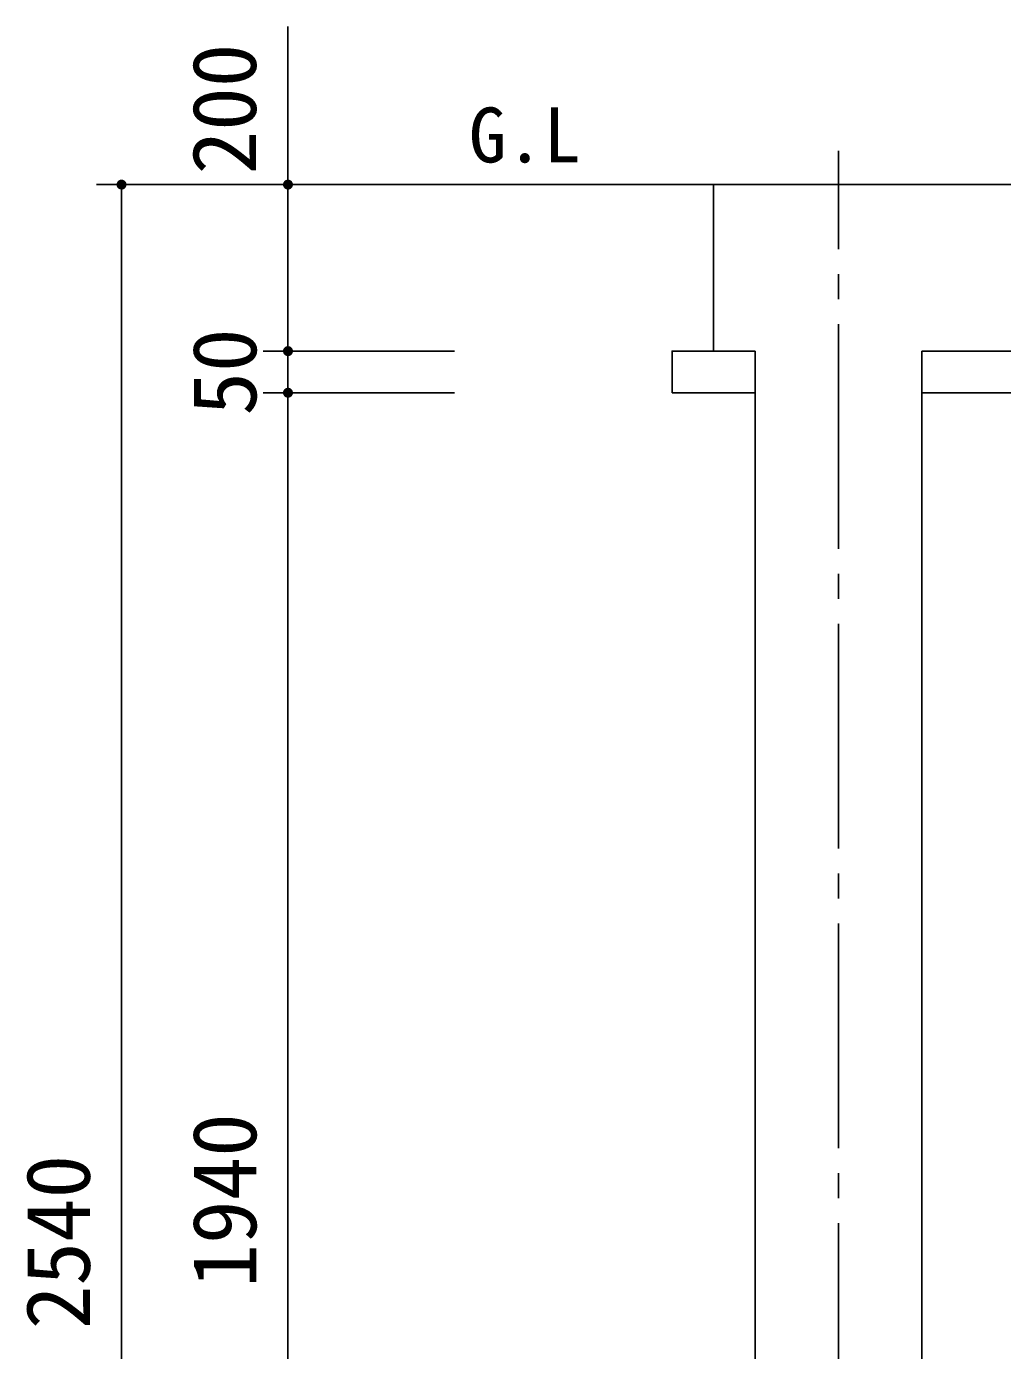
# Model space of a CAD drawing. Units: millimetres, scale not verified. Extents: x -11715 to 8910, y -9164 to 6308.
# Drawn here: x -723 to 449, y -3114 to -1524 of the extents above; entities that cross this region are included whole.
import ezdxf
from ezdxf.enums import TextEntityAlignment as Align

# ---------------------------------------------------------------- set-up
doc = ezdxf.new("R2010")
doc.units = ezdxf.units.MM
doc.header["$LTSCALE"] = 30
doc.linetypes.add('CHAIN2', pattern=[12, 9, -1, 1, -1])
for name, color, linetype, lineweight in [('0-0_製作', 5, 'Continuous', 25), ('0-1_機器', 2, 'Continuous', 25), ('0-2_空気管', 3, 'Continuous', 25), ('0-E_08', 2, 'Continuous', 25)]:
    doc.layers.add(name, color=color, linetype=linetype, lineweight=lineweight)
doc.styles.add('ＭＳ ゴシック', font='')
doc.styles.get('ＭＳ ゴシック').set_extended_font_data('MS Gothic')

msp = doc.modelspace()

# ---------------------------------------------------------------- linework, layer by layer
at = {"layer": '0-0_製作', "color": 2}
msp.add_line((-409.15, -1713.55), (-409.15, -1523.59), dxfattribs=at)
at = {"layer": '0-0_製作'}
for points in [[(-615.14, -1713.18), (-609.15, -1713.55), (-615.15, -1713.55)], [(-615.15, -1713.55), (-609.15, -1713.55), (-615.11, -1714.3)], [(-615.05, -1712.43), (-609.15, -1713.55), (-615.14, -1713.18)], [(-615.11, -1714.3), (-609.15, -1713.55), (-614.97, -1715.04)], [(-614.86, -1711.7), (-609.15, -1713.55), (-615.05, -1712.43)], [(-614.97, -1715.04), (-609.15, -1713.55), (-614.73, -1715.76)], [(-614.58, -1711), (-609.15, -1713.55), (-614.86, -1711.7)], [(-614.73, -1715.76), (-609.15, -1713.55), (-614.41, -1716.44)], [(-614.58, -1711), (-609.15, -1707.55), (-609.15, -1713.55)], [(-614.22, -1710.34), (-609.15, -1707.55), (-614.58, -1711)], [(-614.41, -1716.44), (-609.15, -1713.55), (-614.01, -1717.08)], [(-613.78, -1709.73), (-609.15, -1707.55), (-614.22, -1710.34)], [(-614.01, -1717.08), (-609.15, -1713.55), (-613.53, -1717.66)], [(-613.26, -1709.18), (-609.15, -1707.55), (-613.78, -1709.73)], [(-613.53, -1717.66), (-609.15, -1713.55), (-612.98, -1718.18)], [(-612.68, -1708.7), (-609.15, -1707.55), (-613.26, -1709.18)], [(-612.98, -1718.18), (-609.15, -1713.55), (-609.15, -1719.55)], [(-612.04, -1708.29), (-609.15, -1707.55), (-612.68, -1708.7)], [(-611.36, -1707.97), (-609.15, -1707.55), (-612.04, -1708.29)], [(-610.65, -1707.74), (-609.15, -1707.55), (-611.36, -1707.97)], [(-609.91, -1707.6), (-609.15, -1707.55), (-610.65, -1707.74)], [(-609.15, -1707.55), (-603.15, -1713.55), (-609.15, -1713.55)], [(-609.15, -1707.55), (-603.2, -1712.8), (-603.15, -1713.55)], [(-609.15, -1707.55), (-603.34, -1712.06), (-603.2, -1712.8)], [(-609.15, -1707.55), (-603.58, -1711.34), (-603.34, -1712.06)], [(-609.15, -1707.55), (-603.9, -1710.66), (-603.58, -1711.34)], [(-609.15, -1707.55), (-604.3, -1710.03), (-603.9, -1710.66)], [(-609.15, -1707.55), (-604.78, -1709.45), (-604.3, -1710.03)], [(-609.15, -1707.55), (-605.33, -1708.93), (-604.78, -1709.45)], [(-609.15, -1707.55), (-605.94, -1708.49), (-605.33, -1708.93)], [(-608.78, -1707.56), (-605.94, -1708.49), (-609.15, -1707.55)], [(-609.15, -1713.55), (-608.4, -1719.51), (-609.15, -1719.55)], [(-609.15, -1713.55), (-607.66, -1719.36), (-608.4, -1719.51)], [(-609.15, -1713.55), (-606.95, -1719.13), (-607.66, -1719.36)], [(-609.15, -1713.55), (-606.26, -1718.81), (-606.95, -1719.13)], [(-609.15, -1713.55), (-605.63, -1718.41), (-606.26, -1718.81)], [(-609.15, -1713.55), (-605.05, -1717.93), (-605.63, -1718.41)], [(-609.15, -1713.55), (-604.53, -1717.38), (-605.05, -1717.93)], [(-609.15, -1713.55), (-604.09, -1716.77), (-604.53, -1717.38)], [(-609.15, -1713.55), (-603.73, -1716.11), (-604.09, -1716.77)], [(-609.15, -1713.55), (-603.45, -1715.41), (-603.73, -1716.11)], [(-603.15, -1713.55), (-603.45, -1715.41), (-609.15, -1713.55)], [(-608.03, -1707.66), (-605.94, -1708.49), (-608.78, -1707.56)], [(-608.03, -1707.66), (-606.6, -1708.12), (-605.94, -1708.49)], [(-607.3, -1707.85), (-606.6, -1708.12), (-608.03, -1707.66)], [(-603.15, -1713.55), (-603.26, -1714.68), (-603.45, -1715.41)], [(-603.15, -1713.55), (-603.17, -1713.93), (-603.26, -1714.68)], [(-415.14, -1713.18), (-409.15, -1713.55), (-415.15, -1713.55)], [(-415.15, -1713.55), (-409.15, -1713.55), (-415.11, -1714.3)], [(-415.05, -1712.43), (-409.15, -1713.55), (-415.14, -1713.18)], [(-415.11, -1714.3), (-409.15, -1713.55), (-414.97, -1715.04)], [(-414.86, -1711.7), (-409.15, -1713.55), (-415.05, -1712.43)], [(-414.97, -1715.04), (-409.15, -1713.55), (-414.73, -1715.76)], [(-414.86, -1711.7), (-409.15, -1707.55), (-409.15, -1713.55)], [(-414.58, -1711), (-409.15, -1707.55), (-414.86, -1711.7)], [(-414.73, -1715.76), (-409.15, -1713.55), (-414.41, -1716.44)], [(-414.22, -1710.34), (-409.15, -1707.55), (-414.58, -1711)], [(-414.41, -1716.44), (-409.15, -1713.55), (-414.01, -1717.08)], [(-413.78, -1709.73), (-409.15, -1707.55), (-414.22, -1710.34)], [(-414.01, -1717.08), (-409.15, -1713.55), (-413.53, -1717.66)], [(-413.26, -1709.18), (-409.15, -1707.55), (-413.78, -1709.73)], [(-413.53, -1717.66), (-409.15, -1713.55), (-412.98, -1718.18)], [(-412.68, -1708.7), (-409.15, -1707.55), (-413.26, -1709.18)], [(-412.98, -1718.18), (-409.15, -1713.55), (-412.37, -1718.62)], [(-412.04, -1708.29), (-409.15, -1707.55), (-412.68, -1708.7)], [(-412.37, -1718.62), (-409.15, -1713.55), (-409.15, -1719.55)], [(-411.36, -1707.97), (-409.15, -1707.55), (-412.04, -1708.29)], [(-410.65, -1707.74), (-409.15, -1707.55), (-411.36, -1707.97)], [(-409.91, -1707.6), (-409.15, -1707.55), (-410.65, -1707.74)], [(-409.15, -1707.55), (-403.15, -1713.55), (-409.15, -1713.55)], [(-409.15, -1707.55), (-403.2, -1712.8), (-403.15, -1713.55)], [(-409.15, -1707.55), (-403.34, -1712.06), (-403.2, -1712.8)], [(-409.15, -1707.55), (-403.58, -1711.34), (-403.34, -1712.06)], [(-409.15, -1707.55), (-403.9, -1710.66), (-403.58, -1711.34)], [(-409.15, -1707.55), (-404.3, -1710.03), (-403.9, -1710.66)], [(-409.15, -1707.55), (-404.78, -1709.45), (-404.3, -1710.03)], [(-409.15, -1707.55), (-405.33, -1708.93), (-404.78, -1709.45)], [(-409.15, -1707.55), (-405.94, -1708.49), (-405.33, -1708.93)], [(-409.15, -1707.55), (-406.6, -1708.12), (-405.94, -1708.49)], [(-408.78, -1707.56), (-406.6, -1708.12), (-409.15, -1707.55)], [(-409.15, -1713.55), (-408.4, -1719.51), (-409.15, -1719.55)], [(-409.15, -1713.55), (-407.66, -1719.36), (-408.4, -1719.51)], [(-409.15, -1713.55), (-406.95, -1719.13), (-407.66, -1719.36)], [(-409.15, -1713.55), (-406.26, -1718.81), (-406.95, -1719.13)], [(-409.15, -1713.55), (-405.63, -1718.41), (-406.26, -1718.81)], [(-409.15, -1713.55), (-405.05, -1717.93), (-405.63, -1718.41)], [(-409.15, -1713.55), (-404.53, -1717.38), (-405.05, -1717.93)], [(-409.15, -1713.55), (-404.09, -1716.77), (-404.53, -1717.38)], [(-409.15, -1713.55), (-403.73, -1716.11), (-404.09, -1716.77)], [(-409.15, -1713.55), (-403.45, -1715.41), (-403.73, -1716.11)], [(-409.15, -1713.55), (-403.26, -1714.68), (-403.45, -1715.41)], [(-403.15, -1713.55), (-403.26, -1714.68), (-409.15, -1713.55)], [(-408.78, -1707.56), (-407.3, -1707.85), (-406.6, -1708.12)], [(-408.03, -1707.66), (-407.3, -1707.85), (-408.78, -1707.56)], [(-403.15, -1713.55), (-403.17, -1713.93), (-403.26, -1714.68)], [(-612.98, -1718.18), (-609.53, -1719.54), (-612.37, -1718.62)], [(-612.98, -1718.18), (-609.15, -1719.55), (-609.53, -1719.54)], [(-612.37, -1718.62), (-610.28, -1719.45), (-611.71, -1718.98)], [(-612.37, -1718.62), (-609.53, -1719.54), (-610.28, -1719.45)], [(-611.71, -1718.98), (-610.28, -1719.45), (-611.01, -1719.26)], [(-412.37, -1718.62), (-409.15, -1719.55), (-411.71, -1718.98)], [(-411.71, -1718.98), (-409.53, -1719.54), (-411.01, -1719.26)], [(-411.71, -1718.98), (-409.15, -1719.55), (-409.53, -1719.54)], [(-411.01, -1719.26), (-409.53, -1719.54), (-410.28, -1719.45)], [(-414.86, -1911.7), (-409.15, -1907.55), (-409.15, -1913.55)], [(-414.58, -1911), (-409.15, -1907.55), (-414.86, -1911.7)], [(-414.22, -1910.34), (-409.15, -1907.55), (-414.58, -1911)], [(-413.78, -1909.73), (-409.15, -1907.55), (-414.22, -1910.34)], [(-413.26, -1909.18), (-409.15, -1907.55), (-413.78, -1909.73)], [(-412.68, -1908.7), (-409.15, -1907.55), (-413.26, -1909.18)], [(-412.04, -1908.29), (-409.15, -1907.55), (-412.68, -1908.7)], [(-411.36, -1907.97), (-409.15, -1907.55), (-412.04, -1908.29)], [(-410.65, -1907.74), (-409.15, -1907.55), (-411.36, -1907.97)], [(-409.91, -1907.6), (-409.15, -1907.55), (-410.65, -1907.74)], [(-409.15, -1907.55), (-403.15, -1913.55), (-409.15, -1913.55)], [(-409.15, -1907.55), (-403.2, -1912.8), (-403.15, -1913.55)], [(-409.15, -1907.55), (-403.34, -1912.06), (-403.2, -1912.8)], [(-409.15, -1907.55), (-403.58, -1911.34), (-403.34, -1912.06)], [(-409.15, -1907.55), (-403.9, -1910.66), (-403.58, -1911.34)], [(-409.15, -1907.55), (-404.3, -1910.03), (-403.9, -1910.66)], [(-409.15, -1907.55), (-404.78, -1909.45), (-404.3, -1910.03)], [(-409.15, -1907.55), (-405.33, -1908.93), (-404.78, -1909.45)], [(-409.15, -1907.55), (-405.94, -1908.49), (-405.33, -1908.93)], [(-409.15, -1907.55), (-406.6, -1908.12), (-405.94, -1908.49)], [(-409.15, -1907.55), (-407.3, -1907.85), (-406.6, -1908.12)], [(-408.78, -1907.56), (-407.3, -1907.85), (-409.15, -1907.55)], [(-408.03, -1907.66), (-407.3, -1907.85), (-408.78, -1907.56)], [(-415.14, -1913.18), (-409.15, -1913.55), (-415.15, -1913.55)], [(-415.15, -1913.55), (-409.15, -1913.55), (-415.11, -1914.3)], [(-415.05, -1912.43), (-409.15, -1913.55), (-415.14, -1913.18)], [(-415.11, -1914.3), (-409.15, -1913.55), (-414.97, -1915.04)], [(-414.86, -1911.7), (-409.15, -1913.55), (-415.05, -1912.43)], [(-414.97, -1915.04), (-409.15, -1913.55), (-414.73, -1915.76)], [(-414.73, -1915.76), (-409.15, -1913.55), (-414.41, -1916.44)], [(-414.41, -1916.44), (-409.15, -1913.55), (-414.01, -1917.08)], [(-414.01, -1917.08), (-409.15, -1913.55), (-413.53, -1917.66)], [(-413.53, -1917.66), (-409.15, -1913.55), (-412.98, -1918.18)], [(-412.98, -1918.18), (-409.15, -1913.55), (-412.37, -1918.62)], [(-412.37, -1918.62), (-409.15, -1913.55), (-411.71, -1918.98)], [(-411.71, -1918.98), (-409.15, -1913.55), (-409.15, -1919.55)], [(-411.71, -1918.98), (-409.53, -1919.54), (-411.01, -1919.26)], [(-411.71, -1918.98), (-409.15, -1919.55), (-409.53, -1919.54)], [(-411.01, -1919.26), (-409.53, -1919.54), (-410.28, -1919.45)], [(-409.15, -1913.55), (-408.4, -1919.51), (-409.15, -1919.55)], [(-409.15, -1913.55), (-407.66, -1919.36), (-408.4, -1919.51)], [(-409.15, -1913.55), (-406.95, -1919.13), (-407.66, -1919.36)], [(-409.15, -1913.55), (-406.26, -1918.81), (-406.95, -1919.13)], [(-409.15, -1913.55), (-405.63, -1918.41), (-406.26, -1918.81)], [(-409.15, -1913.55), (-405.05, -1917.93), (-405.63, -1918.41)], [(-409.15, -1913.55), (-404.53, -1917.38), (-405.05, -1917.93)], [(-409.15, -1913.55), (-404.09, -1916.77), (-404.53, -1917.38)], [(-409.15, -1913.55), (-403.73, -1916.11), (-404.09, -1916.77)], [(-409.15, -1913.55), (-403.45, -1915.41), (-403.73, -1916.11)], [(-409.15, -1913.55), (-403.26, -1914.68), (-403.45, -1915.41)], [(-403.15, -1913.55), (-403.26, -1914.68), (-409.15, -1913.55)], [(-403.15, -1913.55), (-403.17, -1913.93), (-403.26, -1914.68)], [(-415.14, -1963.18), (-409.15, -1963.55), (-415.15, -1963.55)], [(-415.15, -1963.55), (-409.15, -1963.55), (-415.11, -1964.3)], [(-415.05, -1962.43), (-409.15, -1963.55), (-415.14, -1963.18)], [(-415.11, -1964.3), (-409.15, -1963.55), (-414.97, -1965.04)], [(-414.86, -1961.7), (-409.15, -1963.55), (-415.05, -1962.43)], [(-414.97, -1965.04), (-409.15, -1963.55), (-414.73, -1965.76)], [(-414.86, -1961.7), (-409.15, -1957.55), (-409.15, -1963.55)], [(-414.58, -1961), (-409.15, -1957.55), (-414.86, -1961.7)], [(-414.73, -1965.76), (-409.15, -1963.55), (-414.41, -1966.44)], [(-414.22, -1960.34), (-409.15, -1957.55), (-414.58, -1961)], [(-414.41, -1966.44), (-409.15, -1963.55), (-414.01, -1967.08)], [(-413.78, -1959.73), (-409.15, -1957.55), (-414.22, -1960.34)], [(-414.01, -1967.08), (-409.15, -1963.55), (-413.53, -1967.66)], [(-413.26, -1959.18), (-409.15, -1957.55), (-413.78, -1959.73)], [(-413.53, -1967.66), (-409.15, -1963.55), (-412.98, -1968.18)], [(-412.68, -1958.7), (-409.15, -1957.55), (-413.26, -1959.18)], [(-412.98, -1968.18), (-409.15, -1963.55), (-412.37, -1968.62)], [(-412.04, -1958.29), (-409.15, -1957.55), (-412.68, -1958.7)], [(-412.37, -1968.62), (-409.15, -1963.55), (-411.71, -1968.98)], [(-411.36, -1957.97), (-409.15, -1957.55), (-412.04, -1958.29)], [(-411.71, -1968.98), (-409.15, -1963.55), (-409.15, -1969.55)], [(-411.71, -1968.98), (-409.53, -1969.54), (-411.01, -1969.26)], [(-411.71, -1968.98), (-409.15, -1969.55), (-409.53, -1969.54)], [(-410.65, -1957.74), (-409.15, -1957.55), (-411.36, -1957.97)], [(-411.01, -1969.26), (-409.53, -1969.54), (-410.28, -1969.45)], [(-409.91, -1957.6), (-409.15, -1957.55), (-410.65, -1957.74)], [(-409.15, -1957.55), (-403.15, -1963.55), (-409.15, -1963.55)], [(-409.15, -1957.55), (-403.2, -1962.8), (-403.15, -1963.55)], [(-409.15, -1957.55), (-403.34, -1962.06), (-403.2, -1962.8)], [(-409.15, -1957.55), (-403.58, -1961.34), (-403.34, -1962.06)], [(-409.15, -1957.55), (-403.9, -1960.66), (-403.58, -1961.34)], [(-409.15, -1957.55), (-404.3, -1960.03), (-403.9, -1960.66)], [(-409.15, -1957.55), (-404.78, -1959.45), (-404.3, -1960.03)], [(-409.15, -1957.55), (-405.33, -1958.93), (-404.78, -1959.45)], [(-409.15, -1957.55), (-405.94, -1958.49), (-405.33, -1958.93)], [(-409.15, -1957.55), (-406.6, -1958.12), (-405.94, -1958.49)], [(-409.15, -1957.55), (-407.3, -1957.85), (-406.6, -1958.12)], [(-408.78, -1957.56), (-407.3, -1957.85), (-409.15, -1957.55)], [(-409.15, -1963.55), (-408.4, -1969.51), (-409.15, -1969.55)], [(-409.15, -1963.55), (-407.66, -1969.36), (-408.4, -1969.51)], [(-409.15, -1963.55), (-406.95, -1969.13), (-407.66, -1969.36)], [(-409.15, -1963.55), (-406.26, -1968.81), (-406.95, -1969.13)], [(-409.15, -1963.55), (-405.63, -1968.41), (-406.26, -1968.81)], [(-409.15, -1963.55), (-405.05, -1967.93), (-405.63, -1968.41)], [(-409.15, -1963.55), (-404.53, -1967.38), (-405.05, -1967.93)], [(-409.15, -1963.55), (-404.09, -1966.77), (-404.53, -1967.38)], [(-409.15, -1963.55), (-403.73, -1966.11), (-404.09, -1966.77)], [(-409.15, -1963.55), (-403.45, -1965.41), (-403.73, -1966.11)], [(-409.15, -1963.55), (-403.26, -1964.68), (-403.45, -1965.41)], [(-403.15, -1963.55), (-403.26, -1964.68), (-409.15, -1963.55)], [(-408.03, -1957.66), (-407.3, -1957.85), (-408.78, -1957.56)], [(-403.15, -1963.55), (-403.17, -1963.93), (-403.26, -1964.68)]]:
    msp.add_solid(points, dxfattribs=at)
at = {"layer": '0-1_機器'}
for p, q in [((-639.15, -1713.55), (-209.15, -1713.55)), ((-609.15, -1713.55), (-609.15, -4253.53)), ((-439.15, -1713.55), (-209.15, -1713.55)), ((-409.15, -1713.53), (102.34, -1713.53)), ((-409.15, -1713.55), (-409.15, -1913.55)), ((102.34, -1913.55), (102.34, -1713.55)), ((102.34, -1713.55), (2910.42, -1713.55)), ((-439.15, -1913.55), (-209.15, -1913.55)), ((-409.15, -1913.55), (-409.15, -1963.55)), ((352.34, -1913.55), (1077.34, -1913.55)), ((-439.15, -1963.55), (-209.15, -1963.55)), ((-409.15, -1963.55), (-409.15, -3903.53)), ((52.34, -1963.55), (152.34, -1963.55)), ((352.34, -1963.55), (1077.34, -1963.55))]:
    msp.add_line(p, q, dxfattribs=at)
msp.add_lwpolyline([(52.34, -1963.55), (52.34, -1913.55), (152.34, -1913.55)], dxfattribs=at)
at = {"layer": '0-E_08', "linetype": 'CHAIN2'}
msp.add_line((252.34, -4311.19), (252.34, -1673.07), dxfattribs=at)
at = {"layer": '0-E_08'}
for p, q in [((152.34, -3903.53), (152.34, -1913.55)), ((352.34, -3903.53), (352.34, -1913.55))]:
    msp.add_line(p, q, dxfattribs=at)

# ---------------------------------------------------------------- texts
at = {"layer": '0-0_製作', "color": 4, "style": 'ＭＳ ゴシック'}
for s, p in [('200', (-424.43, -1701.29)), ('50', (-424.15, -1991.05)), ('1940', (-424.15, -3038.54))]:
    msp.add_text(s, height=76.98, rotation=90, dxfattribs=at).set_placement(p, align=Align.BOTTOM_LEFT)
at = {"layer": '0-1_機器', "color": 4, "style": 'ＭＳ ゴシック'}
msp.add_text('2540', height=76.98, rotation=90, dxfattribs=at).set_placement((-624.15, -3088.54), align=Align.BOTTOM_LEFT)
at = {"layer": '0-2_空気管', "color": 4, "style": 'ＭＳ ゴシック'}
msp.add_text('G.L', height=65.98, dxfattribs=at).set_placement((-191.86, -1706.66), align=Align.BOTTOM_LEFT)

doc.saveas('drawing.dxf')
